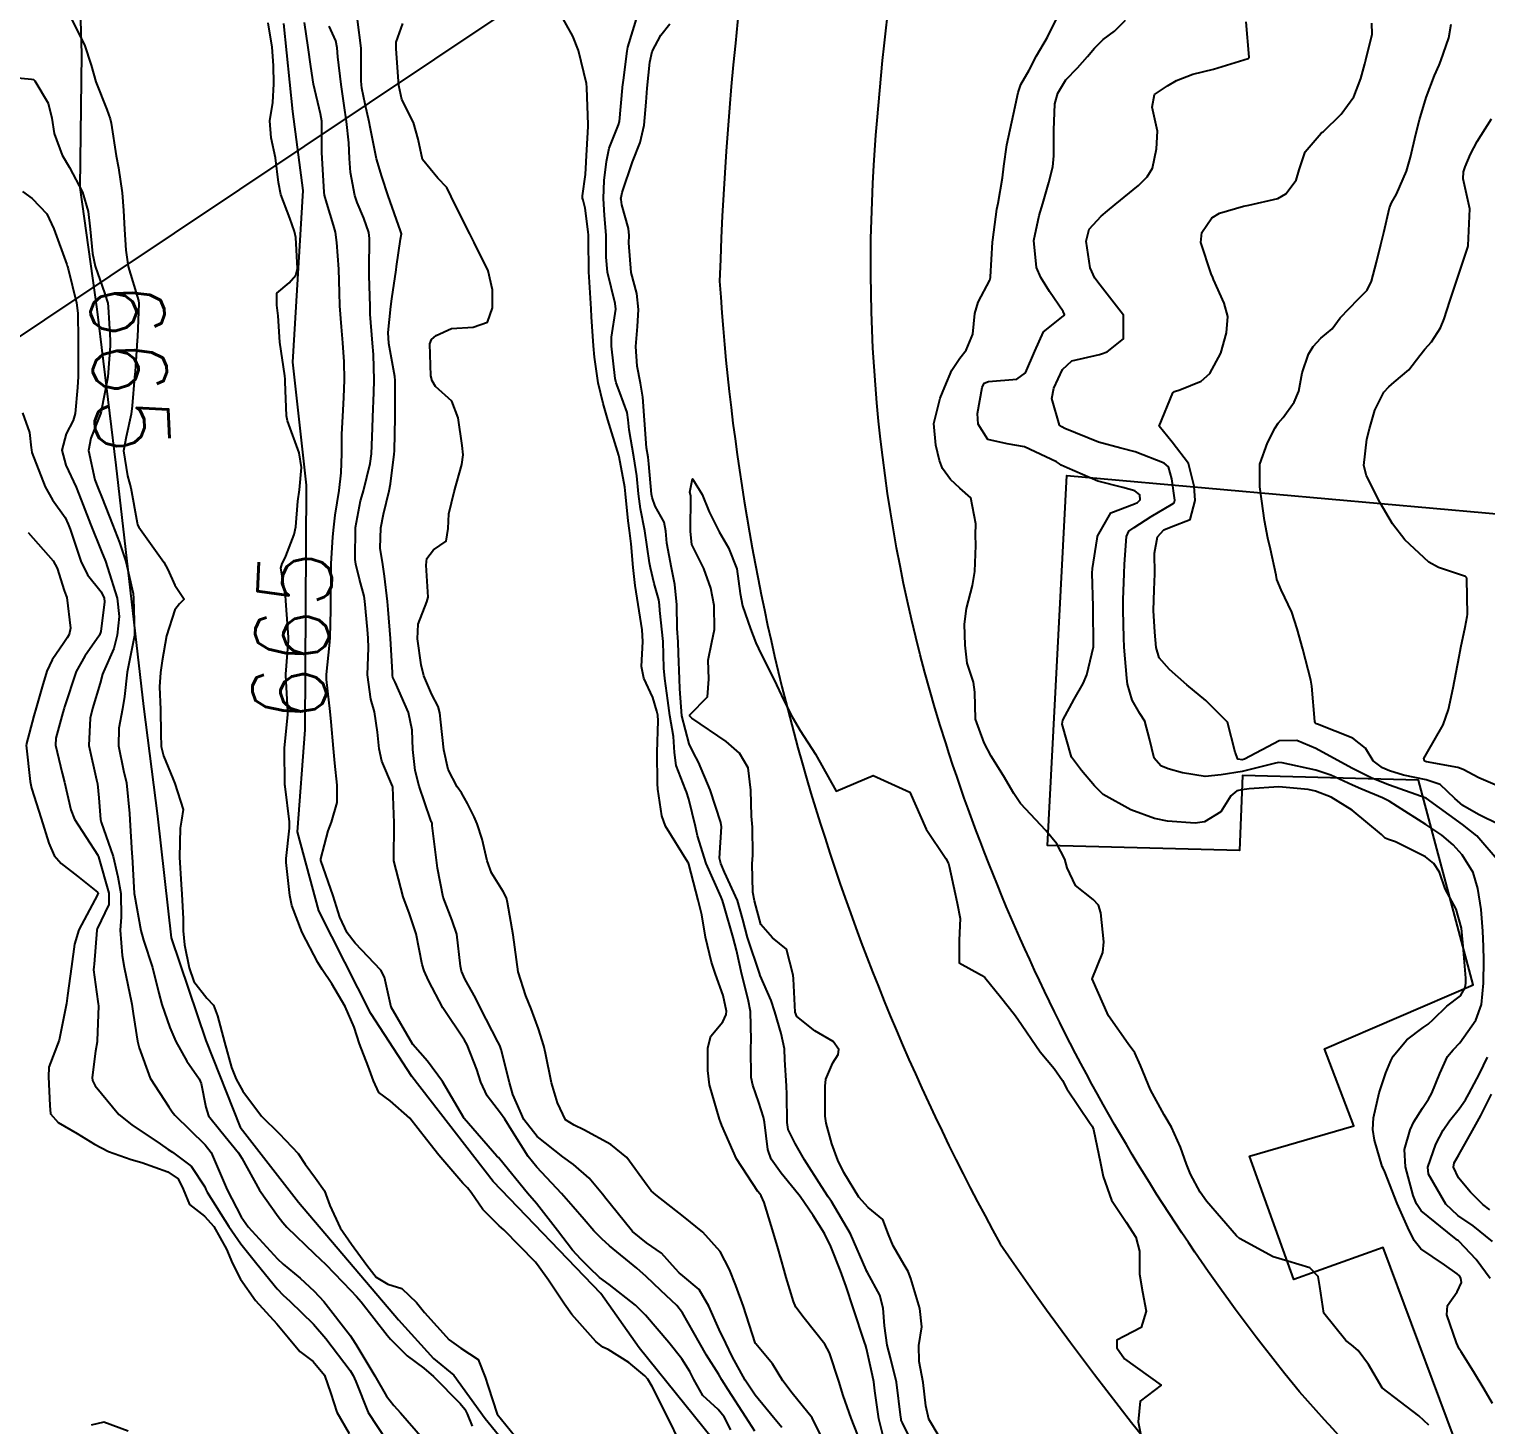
# Model space of a CAD drawing. Header units: metres. Extents: x 292545 to 299085, y 7450245 to 7463078.
# Drawn here: x 296208.8 to 296287.8, y 7456510.3 to 7456586 of the extents above; entities that cross this region are included whole.
import ezdxf
from ezdxf.enums import TextEntityAlignment as Align

# ---------------------------------------------------------------- set-up
doc = ezdxf.new("R2010")
doc.units = ezdxf.units.M
doc.linetypes.add('CONTINUO', pattern=[0])
for name, color, linetype in [('Cotas', 45, 'Continuous'), ('Curvas de Nivel 1m', 11, 'Continuous'), ('Curvas de Nivel 5m', 15, 'Continuous'), ('Edificações', 30, 'Continuous'), ('Hidrografia', 140, 'Continuous'), ('TEXTO', 45, 'Continuous'), ('Vias Primárias', 230, 'Continuous')]:
    doc.layers.add(name, color=color, linetype=linetype)
doc.styles.add('Style-STANDARD', font='STANDARD.shx')

msp = doc.modelspace()

# ---------------------------------------------------------------- linework, layer by layer
at = {"layer": 'Curvas de Nivel 1m', "flags": 128}
for points, elevation in [([(296249.587, 7456510.127), (296249.146, 7456510.675), (296248.151, 7456511.885), (296247.602, 7456512.696), (296246.903, 7456513.976), (296246.551, 7456514.706), (296246.194, 7456515.45), (296245.625, 7456516.719), (296245.104, 7456517.609), (296244.229, 7456518.356), (296244.018, 7456518.52), (296243.831, 7456518.736), (296243.07, 7456519.576), (296242.247, 7456520.149), (296241.497, 7456520.768), (296240.275, 7456522.267), (296240.045, 7456522.55), (296239.858, 7456522.786), (296239.143, 7456523.649), (296238.299, 7456524.388), (296237.71, 7456524.816), (296236.319, 7456525.911), (296235.597, 7456526.837), (296234.999, 7456528.191), (296234.821, 7456528.845), (296234.371, 7456530.624), (296234.32, 7456530.799), (296234.298, 7456530.851), (296234.19, 7456531.038), (296233.244, 7456532.867), (296232.968, 7456533.432), (296232.418, 7456534.426), (296232.214, 7456534.882), (296232.164, 7456535.145), (296231.961, 7456536.885), (296231.707, 7456537.635), (296231.225, 7456538.892), (296230.914, 7456540.471), (296230.855, 7456540.896), (296230.632, 7456542.788), (296230.615, 7456542.899), (296230.587, 7456542.962), (296230.525, 7456543.102), (296229.917, 7456544.906), (296229.703, 7456545.757), (296229.583, 7456546.91), (296229.537, 7456547.952), (296229.34, 7456548.913), (296228.609, 7456550.56), (296228.491, 7456550.801), (296228.466, 7456550.922), (296228.464, 7456551.074), (296228.364, 7456552.924), (296228.235, 7456554.503), (296228.199, 7456554.927), (296228.045, 7456556.298), (296227.94, 7456556.931), (296227.811, 7456557.814), (296227.836, 7456558.929), (296227.983, 7456559.665), (296228.287, 7456560.924), (296228.354, 7456561.307), (296228.562, 7456562.922), (296228.575, 7456563.102), (296228.616, 7456564.922), (296228.618, 7456565.088), (296228.621, 7456566.922), (296228.601, 7456567.127), (296228.275, 7456568.926), (296228.245, 7456569.52), (296228.388, 7456570.925), (296228.439, 7456571.342), (296228.667, 7456572.922), (296228.693, 7456573.105), (296228.898, 7456574.575), (296228.951, 7456574.871), (296228.944, 7456574.92), (296228.904, 7456575.036), (296228.242, 7456576.927), (296227.889, 7456577.975), (296227.602, 7456578.933), (296227.252, 7456580.654), (296227.201, 7456580.938), (296226.983, 7456581.904), (296226.811, 7456582.762), (296226.785, 7456582.943), (296226.771, 7456583.169), (296226.778, 7456584.944), (296226.581, 7456586.489)], 668), ([(296255.106, 7456509.588), (296254.846, 7456510.609), (296254.643, 7456512.126), (296254.58, 7456512.614), (296254.507, 7456512.956), (296254.181, 7456514.409), (296254.125, 7456514.621), (296254.096, 7456514.71), (296253.457, 7456516.628), (296253.074, 7456517.782), (296252.768, 7456518.635), (296252.246, 7456519.949), (296251.904, 7456520.643), (296251.29, 7456521.628), (296250.582, 7456522.657), (296250.287, 7456523.04), (296249.551, 7456523.927), (296249.022, 7456524.679), (296248.826, 7456525.2), (296248.644, 7456526.685), (296248.604, 7456526.955), (296248.344, 7456527.755), (296248.011, 7456528.693), (296247.936, 7456529.115), (296247.916, 7456530.695), (296247.931, 7456531.143), (296247.886, 7456532.695), (296247.768, 7456533.338), (296247.428, 7456534.7), (296247.126, 7456536.013), (296246.951, 7456536.705), (296246.468, 7456538.409), (296246.375, 7456538.711), (296246.292, 7456538.894), (296245.48, 7456540.72), (296245.014, 7456542.227), (296244.911, 7456542.726), (296244.538, 7456544.216), (296244.417, 7456544.607), (296244.367, 7456544.733), (296243.852, 7456546.037), (296243.774, 7456546.742), (296243.707, 7456547.612), (296243.519, 7456548.746), (296243.409, 7456549.555), (296243.236, 7456550.751), (296243.187, 7456551.32), (296243.146, 7456552.752), (296242.979, 7456554.434), (296242.954, 7456554.756), (296242.922, 7456555.012), (296242.674, 7456555.903), (296242.46, 7456556.762), (296242.42, 7456557.03), (296242.158, 7456558.766), (296241.923, 7456559.96), (296241.821, 7456560.764), (296241.722, 7456561.744), (296241.559, 7456562.768), (296241.307, 7456564.24), (296241.256, 7456564.773), (296241.197, 7456565.184), (296240.798, 7456566.258), (296240.607, 7456566.782), (296240.559, 7456567.028), (296240.349, 7456568.785), (296240.348, 7456569.267), (296240.582, 7456570.783), (296240.557, 7456571.082), (296240.143, 7456572.787), (296240.069, 7456573.604), (296240.064, 7456574.788), (296239.98, 7456575.856), (296239.914, 7456576.79), (296239.955, 7456577.768), (296240.078, 7456578.789), (296240.234, 7456579.507), (296240.74, 7456580.782), (296240.792, 7456580.964), (296240.952, 7456582.78), (296240.955, 7456582.819), (296240.999, 7456583.2), (296241.198, 7456584.777), (296241.241, 7456584.993), (296241.774, 7456586.769)], 671), ([(296284.699, 7456510.254), (296284.14, 7456510.765), (296282.163, 7456512.28), (296281.426, 7456513.541), (296280.865, 7456514.3), (296280.494, 7456514.614), (296280.188, 7456514.851), (296278.998, 7456516.322), (296278.777, 7456517.772), (296278.687, 7456518.325), (296278.238, 7456518.797), (296277.042, 7456519.149), (296276.243, 7456519.384), (296274.427, 7456520.378), (296274.255, 7456520.522), (296272.629, 7456522.397), (296272.288, 7456522.892), (296271.764, 7456523.875), (296271.538, 7456524.411), (296271.223, 7456525.328), (296270.727, 7456526.424), (296270.333, 7456527.088), (296269.588, 7456528.438), (296269.046, 7456529.763), (296268.749, 7456530.446), (296268.38, 7456530.945), (296267.315, 7456532.461), (296266.423, 7456534.47), (296267.001, 7456535.9), (296267.066, 7456536.464), (296266.89, 7456538.043), (296266.766, 7456538.467), (296266.476, 7456538.774), (296265.524, 7456539.525), (296265.065, 7456540.491), (296264.949, 7456540.945), (296264.506, 7456541.789), (296263.905, 7456542.506), (296262.535, 7456543.977), (296262.184, 7456544.524), (296261.613, 7456545.469), (296260.957, 7456546.536), (296260.574, 7456547.266), (296260.101, 7456548.547), (296260.062, 7456550.003), (296259.991, 7456550.549), (296259.652, 7456551.583), (296259.534, 7456552.556), (296259.508, 7456553.699), (296259.602, 7456554.556), (296259.928, 7456555.804), (296260.064, 7456556.549), (296260.111, 7456557.963), (296260.091, 7456558.549), (296260.122, 7456559.138), (296259.847, 7456560.553), (296259.254, 7456561.078), (296258.743, 7456561.55), (296258.316, 7456562.134), (296258.138, 7456562.569), (296257.94, 7456563.398), (296257.845, 7456564.574), (296258.174, 7456565.947), (296258.439, 7456566.565), (296258.812, 7456567.466), (296259.243, 7456568.132), (296259.588, 7456568.552), (296259.955, 7456569.43), (296260.063, 7456570.548), (296260.239, 7456571.166), (296260.871, 7456572.361), (296260.904, 7456572.508), (296260.907, 7456572.54), (296261.02, 7456574.411), (296261.03, 7456574.539), (296261.257, 7456576.198), (296261.322, 7456576.536), (296261.571, 7456577.899), (296261.641, 7456578.533), (296261.794, 7456579.698), (296261.978, 7456580.53), (296262.158, 7456581.351), (296262.404, 7456582.526), (296262.56, 7456582.961), (296263.005, 7456583.75), (296263.413, 7456584.514), (296263.996, 7456585.538), (296264.476, 7456586.499)], 673), ([(296288.151, 7456511.433), (296287.694, 7456512.217), (296287.115, 7456513.168), (296286.438, 7456514.236), (296286.345, 7456514.398), (296286.188, 7456514.726), (296285.663, 7456516.245), (296285.706, 7456516.75), (296286.222, 7456517.491), (296286.464, 7456518.002), (296286.426, 7456518.237), (296286.35, 7456518.354), (296286.235, 7456518.463), (296285.543, 7456518.944), (296284.248, 7456519.811), (296283.901, 7456520.264), (296283.557, 7456520.973), (296282.971, 7456522.273), (296282.3, 7456523.996), (296282.212, 7456524.191), (296282.166, 7456524.282), (296281.741, 7456525.712), (296281.651, 7456526.29), (296281.695, 7456526.927), (296282.001, 7456528.285), (296282.364, 7456529.362), (296282.625, 7456530.023), (296282.753, 7456530.276), (296283.489, 7456531.162), (296284.389, 7456531.819), (296284.649, 7456531.999), (296284.934, 7456532.255), (296285.671, 7456532.98), (296286.412, 7456533.544), (296286.663, 7456533.993), (296286.698, 7456534.236), (296286.694, 7456534.504), (296286.546, 7456536.238), (296286.458, 7456537.219), (296286.169, 7456538.235), (296285.585, 7456539.345), (296285.264, 7456540.248), (296284.965, 7456540.721), (296284.501, 7456541.078), (296282.888, 7456541.897), (296282.51, 7456542.013), (296282.32, 7456542.092), (296282.121, 7456542.286), (296280.533, 7456543.62), (296279.399, 7456544.321), (296278.546, 7456544.646), (296278.147, 7456544.734), (296276.548, 7456544.883), (296274.95, 7456544.777), (296274.546, 7456544.716), (296274.275, 7456544.653), (296273.944, 7456544.386), (296273.402, 7456543.519), (296272.521, 7456542.971), (296272.019, 7456542.906), (296270.522, 7456543.011), (296269.801, 7456543.154), (296268.531, 7456543.624), (296267.026, 7456544.465), (296266.547, 7456544.927), (296265.842, 7456545.767), (296265.3, 7456546.489), (296264.801, 7456548.277), (296264.839, 7456548.488), (296265.449, 7456549.637), (296265.942, 7456550.477), (296266.141, 7456550.952), (296266.491, 7456552.471), (296266.501, 7456552.605), (296266.483, 7456554.472), (296266.48, 7456554.657), (296266.431, 7456556.473), (296266.445, 7456556.712), (296266.701, 7456558.327), (296266.719, 7456558.453), (296266.718, 7456558.47), (296267.441, 7456559.744), (296268.73, 7456560.227), (296268.889, 7456560.289), (296269.036, 7456560.445), (296269.011, 7456560.721), (296268.738, 7456560.934), (296268.085, 7456561.111), (296266.743, 7456561.446), (296265.064, 7456562.173), (296264.751, 7456562.327), (296264.65, 7456562.389), (296264.493, 7456562.494), (296262.765, 7456563.31), (296261.81, 7456563.486), (296260.77, 7456563.707), (296260.244, 7456564.545), (296260.208, 7456565.127), (296260.468, 7456566.543), (296260.576, 7456566.771), (296260.806, 7456566.862), (296262.342, 7456566.991), (296262.811, 7456567.335), (296263.308, 7456568.513), (296263.784, 7456569.561), (296264.852, 7456570.412), (296264.904, 7456570.438), (296264.928, 7456570.489), (296264.855, 7456570.654), (296264.107, 7456571.743), (296263.647, 7456572.508), (296263.415, 7456573.049), (296263.267, 7456574.514), (296263.557, 7456575.867), (296263.754, 7456576.508), (296264.085, 7456577.653), (296264.301, 7456578.5), (296264.353, 7456579.097), (296264.342, 7456580.499), (296264.404, 7456581.915), (296264.556, 7456582.497), (296265, 7456583.224), (296265.625, 7456583.866), (296266.174, 7456584.478), (296266.553, 7456584.941), (296267.027, 7456585.409), (296267.639, 7456585.856), (296268.23, 7456586.452)], 674), ([(296246.825, 7456510.004), (296246.47, 7456510.707), (296246.139, 7456511.1), (296245.3, 7456511.869), (296244.811, 7456512.73), (296244.602, 7456513.168), (296244.174, 7456513.851), (296243.468, 7456514.747), (296242.205, 7456516.218), (296241.658, 7456516.766), (296240.224, 7456517.878), (296239.708, 7456518.268), (296239.164, 7456518.796), (296238.694, 7456519.26), (296238.242, 7456519.755), (296237.431, 7456520.818), (296236.275, 7456522.27), (296235.796, 7456522.835), (296234.301, 7456524.679), (296234.218, 7456524.767), (296234.139, 7456524.852), (296232.596, 7456526.609), (296232.355, 7456526.88), (296232.333, 7456526.916), (296231.177, 7456528.892), (296230.364, 7456529.999), (296229.57, 7456530.908), (296228.403, 7456532.92), (296228.043, 7456534.549), (296227.838, 7456534.929), (296226.445, 7456536.398), (296226.013, 7456536.954), (296225.62, 7456537.799), (296225.254, 7456538.962), (296224.588, 7456540.873), (296224.577, 7456540.969), (296224.987, 7456542.494), (296225.169, 7456542.964), (296225.47, 7456544.024), (296225.469, 7456544.961), (296225.35, 7456546.167), (296225.275, 7456546.963), (296225.149, 7456548.4), (296225.09, 7456548.965), (296224.885, 7456550.692), (296224.886, 7456550.967), (296225.056, 7456552.547), (296225.098, 7456552.965), (296225.13, 7456554.493), (296225.135, 7456554.965), (296225.144, 7456556.5), (296225.152, 7456556.965), (296225.229, 7456558.44), (296225.28, 7456558.961), (296225.364, 7456559.605), (296225.577, 7456560.957), (296225.695, 7456561.908), (296225.716, 7456562.956), (296225.719, 7456564.005), (296225.768, 7456564.955), (296225.84, 7456566.001), (296225.869, 7456566.954), (296225.844, 7456567.928), (296225.781, 7456568.956), (296225.702, 7456569.818), (296225.617, 7456570.959), (296225.594, 7456571.693), (296225.567, 7456572.96), (296225.459, 7456574.397), (296225.376, 7456574.963), (296225.279, 7456575.337), (296224.918, 7456576.526), (296224.789, 7456576.971), (296224.765, 7456577.131), (296224.647, 7456578.973), (296224.635, 7456579.286), (296224.635, 7456580.973), (296224.574, 7456581.377), (296224.188, 7456582.978), (296224.038, 7456583.95), (296223.902, 7456584.981), (296223.694, 7456586.326)], 666), ([(296248.125, 7456509.934), (296247.64, 7456510.695), (296246.689, 7456512.171), (296246.346, 7456512.708), (296246.166, 7456512.998), (296245.514, 7456514.057), (296245.132, 7456514.726), (296244.207, 7456516.34), (296243.893, 7456516.743), (296243.036, 7456517.563), (296242.229, 7456518.324), (296241.73, 7456518.765), (296240.245, 7456519.987), (296239.82, 7456520.358), (296239.401, 7456520.793), (296238.866, 7456521.405), (296238.272, 7456522.095), (296237.638, 7456522.816), (296236.297, 7456524.247), (296235.823, 7456524.835), (296234.938, 7456526.23), (296234.557, 7456526.848), (296234.336, 7456527.175), (296233.611, 7456528.126), (296233.258, 7456528.866), (296233.039, 7456529.549), (296232.52, 7456530.878), (296232.377, 7456531.135), (296231.203, 7456532.892), (296230.418, 7456534.372), (296230.187, 7456534.902), (296230.082, 7456535.249), (296229.748, 7456536.907), (296229.389, 7456537.986), (296229.047, 7456538.914), (296228.549, 7456540.863), (296228.541, 7456540.92), (296228.565, 7456542.877), (296228.563, 7456542.92), (296228.532, 7456543.856), (296228.495, 7456544.873), (296228.479, 7456544.921), (296227.901, 7456546.274), (296227.748, 7456546.932), (296227.664, 7456547.846), (296227.493, 7456548.936), (296227.298, 7456549.638), (296227.124, 7456550.942), (296227.161, 7456552.416), (296227.152, 7456552.942), (296227.116, 7456553.412), (296226.974, 7456554.945), (296226.929, 7456555.21), (296226.675, 7456556.131), (296226.475, 7456556.952), (296226.442, 7456557.197), (296226.462, 7456558.944), (296226.727, 7456560.384), (296226.865, 7456560.805), (296226.903, 7456560.938), (296227.264, 7456562.418), (296227.331, 7456562.934), (296227.38, 7456564.327), (296227.402, 7456564.934), (296227.459, 7456566.271), (296227.475, 7456566.933), (296227.438, 7456568.32), (296227.384, 7456568.934), (296227.268, 7456570.516), (296227.259, 7456570.936), (296227.202, 7456572.604), (296227.2, 7456572.937), (296227.219, 7456574.616), (296227.182, 7456574.937), (296226.911, 7456575.711), (296226.547, 7456576.574), (296226.431, 7456576.947), (296226.186, 7456578.202), (296226.131, 7456578.952), (296226.103, 7456579.805), (296225.976, 7456580.955), (296225.847, 7456581.823), (296225.679, 7456582.96), (296225.511, 7456584.467), (296225.478, 7456584.963), (296225.4, 7456585.338), (296225.035, 7456586.131)], 667), ([(296252.115, 7456508.849), (296251.229, 7456510.649), (296250.153, 7456511.984), (296249.64, 7456512.668), (296249.08, 7456513.585), (296248.183, 7456514.661), (296248.166, 7456514.69), (296248.152, 7456514.722), (296247.507, 7456516.697), (296247.091, 7456517.834), (296246.759, 7456518.705), (296246.243, 7456519.683), (296245.298, 7456520.72), (296244.265, 7456521.567), (296242.757, 7456522.753), (296242.503, 7456522.974), (296242.288, 7456523.262), (296241.182, 7456524.771), (296240.313, 7456525.475), (296238.858, 7456526.268), (296238.329, 7456526.527), (296237.865, 7456526.815), (296237.418, 7456527.744), (296237.101, 7456528.823), (296236.763, 7456530.432), (296236.684, 7456530.827), (296236.387, 7456531.753), (296235.99, 7456532.834), (296235.699, 7456533.548), (296235.283, 7456534.841), (296235.1, 7456536.18), (296235.016, 7456536.844), (296234.715, 7456538.602), (296234.654, 7456538.848), (296234.476, 7456539.202), (296233.847, 7456540.22), (296233.609, 7456540.863), (296233.343, 7456542.035), (296233.071, 7456542.872), (296232.904, 7456543.251), (296232.534, 7456543.968), (296232.208, 7456544.543), (296231.983, 7456544.878), (296231.489, 7456545.823), (296231.256, 7456546.89), (296231.1, 7456548.377), (296231.042, 7456548.893), (296230.943, 7456549.241), (296230.603, 7456549.893), (296230.168, 7456550.904), (296230.034, 7456551.493), (296229.835, 7456552.908), (296229.864, 7456553.695), (296230.337, 7456554.903), (296230.399, 7456555.169), (296230.299, 7456556.904), (296230.336, 7456557.255), (296230.695, 7456557.735), (296231.387, 7456558.205), (296231.49, 7456558.888), (296231.524, 7456559.691), (296231.811, 7456560.884), (296232.232, 7456562.362), (296232.306, 7456562.877), (296232.258, 7456563.38), (296232.032, 7456564.881), (296231.695, 7456565.79), (296230.8, 7456566.59), (296230.621, 7456566.902), (296230.549, 7456567.16), (296230.491, 7456568.903), (296230.596, 7456569.141), (296230.837, 7456569.358), (296231.679, 7456569.726), (296232.842, 7456569.814), (296233.621, 7456570.086), (296233.905, 7456570.859), (296233.899, 7456571.824), (296233.653, 7456572.862), (296232.896, 7456574.393), (296232.66, 7456574.874), (296232.07, 7456576.038), (296231.646, 7456576.889), (296231.423, 7456577.388), (296230.933, 7456577.891), (296230.093, 7456578.908), (296229.871, 7456579.999), (296229.619, 7456580.914), (296228.985, 7456582.16), (296228.815, 7456582.922), (296228.796, 7456583.122), (296228.663, 7456584.924), (296228.678, 7456585.272), (296229.037, 7456586.281)], 669), ([(296257.025, 7456508.581), (296256.131, 7456510.389), (296256.074, 7456510.533), (296256.06, 7456510.591), (296256.048, 7456510.678), (296255.808, 7456512.595), (296255.488, 7456513.912), (296255.313, 7456514.603), (296255.154, 7456515.65), (296255.093, 7456516.607), (296254.915, 7456517.305), (296254.232, 7456518.537), (296254.191, 7456518.62), (296254.167, 7456518.687), (296253.309, 7456520.629), (296252.279, 7456522.386), (296252.107, 7456522.642), (296251.738, 7456523.196), (296250.825, 7456524.655), (296250.312, 7456525.528), (296249.939, 7456526.286), (296249.88, 7456526.667), (296249.87, 7456528.189), (296249.843, 7456528.668), (296249.759, 7456530.062), (296249.732, 7456530.67), (296249.554, 7456531.504), (296249.209, 7456532.678), (296249.019, 7456533.29), (296248.422, 7456534.641), (296248.405, 7456534.69), (296248.395, 7456534.718), (296247.731, 7456536.697), (296247.476, 7456537.682), (296247.182, 7456538.703), (296246.488, 7456540.251), (296246.274, 7456540.712), (296246.207, 7456541.003), (296246.316, 7456542.712), (296246.288, 7456542.95), (296245.702, 7456544.718), (296245.073, 7456546.209), (296244.796, 7456546.728), (296244.57, 7456547.205), (296244.165, 7456548.736), (296244.062, 7456550.192), (296244.042, 7456550.739), (296243.988, 7456552.101), (296243.968, 7456552.74), (296243.923, 7456553.462), (296243.889, 7456554.742), (296243.786, 7456555.855), (296243.61, 7456556.746), (296243.356, 7456558.097), (296243.298, 7456558.751), (296243.202, 7456559.237), (296242.726, 7456560.092), (296242.549, 7456560.57), (296242.521, 7456560.753), (296242.385, 7456562.391), (296242.335, 7456562.756), (296242.255, 7456563.263), (296242.136, 7456564.76), (296242.053, 7456566.018), (296241.926, 7456566.763), (296241.743, 7456567.696), (296241.675, 7456568.767), (296241.757, 7456569.849), (296241.822, 7456570.765), (296241.723, 7456571.628), (296241.415, 7456572.772), (296241.291, 7456574.38), (296241.313, 7456574.774), (296241.282, 7456575.15), (296240.92, 7456576.444), (296240.87, 7456576.728), (296240.866, 7456576.781), (296240.869, 7456576.835), (296240.926, 7456577.108), (296241.498, 7456578.772), (296241.908, 7456579.816), (296242.128, 7456580.763), (296242.234, 7456582.01), (296242.292, 7456582.761), (296242.435, 7456584.187), (296242.562, 7456584.757), (296243.026, 7456585.652), (296243.515, 7456586.266)], 672), ([(296288.499, 7456540.807), (296287.287, 7456542.222), (296286.522, 7456542.835), (296284.543, 7456544.26), (296282.55, 7456544.969), (296281.606, 7456545.347), (296280.558, 7456545.862), (296279.724, 7456546.318), (296278.569, 7456546.95), (296277.531, 7456547.383), (296276.573, 7456547.366), (296274.696, 7456546.378), (296274.563, 7456546.347), (296274.338, 7456546.382), (296274.193, 7456546.757), (296273.775, 7456548.388), (296272.6, 7456549.553), (296271.571, 7456550.41), (296270.621, 7456551.234), (296270.064, 7456551.865), (296269.892, 7456552.431), (296269.818, 7456553.26), (296269.753, 7456554.434), (296269.793, 7456555.552), (296269.822, 7456556.433), (296269.802, 7456557.542), (296269.976, 7456558.431), (296270.315, 7456558.82), (296270.711, 7456558.98), (296271.743, 7456559.384), (296272.023, 7456560.407), (296271.966, 7456561.182), (296271.657, 7456562.411), (296270.77, 7456563.564), (296270.067, 7456564.431), (296270.801, 7456566.249), (296270.897, 7456566.324), (296271.176, 7456566.416), (296272.336, 7456566.876), (296272.812, 7456567.292), (296273.402, 7456568.391), (296273.723, 7456569.503), (296273.781, 7456570.386), (296273.579, 7456571.108), (296273.007, 7456572.398), (296272.968, 7456572.493), (296272.876, 7456572.704), (296272.324, 7456574.406), (296272.373, 7456574.933), (296272.913, 7456575.728), (296273.326, 7456575.984), (296274.642, 7456576.374), (296274.923, 7456576.428), (296276.493, 7456576.789), (296276.93, 7456577.045), (296277.495, 7456577.787), (296277.649, 7456578.343), (296277.978, 7456579.32), (296278.844, 7456580.331), (296278.915, 7456580.379), (296278.964, 7456580.409), (296279.941, 7456581.353), (296280.617, 7456582.306), (296281.003, 7456583.296), (296281.212, 7456584.097), (296281.265, 7456584.297), (296281.625, 7456585.703), (296281.594, 7456586.294)], 676), ([(296288.522, 7456542.813), (296287.382, 7456543.37), (296286.537, 7456543.858), (296286.097, 7456544.237), (296285.297, 7456544.996), (296284.553, 7456545.265), (296283.313, 7456545.515), (296282.558, 7456545.744), (296282.177, 7456545.904), (296281.675, 7456546.293), (296281.251, 7456546.981), (296280.575, 7456547.509), (296278.643, 7456548.269), (296278.583, 7456548.3), (296278.536, 7456548.33), (296278.504, 7456548.411), (296278.34, 7456550.333), (296278.288, 7456550.661), (296277.858, 7456552.338), (296277.542, 7456553.448), (296277.253, 7456554.344), (296276.675, 7456555.567), (296276.448, 7456556.121), (296276.401, 7456556.354), (296276.11, 7456557.771), (296275.954, 7456558.361), (296275.767, 7456559.314), (296275.639, 7456560.366), (296275.526, 7456561.153), (296275.526, 7456562.368), (296275.944, 7456563.542), (296276.363, 7456564.354), (296276.526, 7456564.603), (296276.781, 7456564.912), (296277.393, 7456565.745), (296277.646, 7456566.342), (296277.826, 7456567.327), (296278.158, 7456568.337), (296278.411, 7456568.753), (296278.836, 7456569.202), (296279.452, 7456569.712), (296279.875, 7456570.315), (296280.863, 7456571.321), (296281.349, 7456571.815), (296281.581, 7456572.293), (296281.85, 7456573.323), (296282.095, 7456574.288), (296282.252, 7456574.937), (296282.562, 7456576.284), (296282.663, 7456576.545), (296282.93, 7456577.024), (296283.476, 7456578.272), (296283.705, 7456579.023), (296283.992, 7456580.265), (296284.181, 7456581.055), (296284.545, 7456582.257), (296285.005, 7456583.459), (296285.249, 7456584.009), (296285.349, 7456584.247), (296285.777, 7456585.497), (296285.904, 7456586.241)], 677), ([(296206.997, 7456583.439), (296208.894, 7456583.262), (296208.994, 7456583.233), (296209.076, 7456583.159), (296209.783, 7456581.95), (296209.988, 7456581.145), (296210.125, 7456580.303), (296210.547, 7456579.136), (296210.943, 7456578.464), (296211.661, 7456577.123), (296211.958, 7456576.074), (296212.072, 7456575.118), (296212.195, 7456573.805), (296212.349, 7456573.115), (296212.858, 7456571.623), (296213.023, 7456571.108), (296213.054, 7456570.904), (296213.15, 7456569.107), (296213.147, 7456568.788), (296213.02, 7456567.108), (296212.997, 7456566.912), (296212.791, 7456565.902), (296212.663, 7456565.233), (296212.629, 7456565.112), (296212.103, 7456563.783), (296211.977, 7456563.118), (296212.326, 7456561.527), (296212.485, 7456561.112), (296212.727, 7456560.524), (296213.288, 7456559.104), (296213.667, 7456558.132), (296213.998, 7456557.097), (296214.397, 7456555.362), (296214.429, 7456555.092), (296214.477, 7456553.26), (296214.468, 7456553.092), (296214.17, 7456551.544), (296214.085, 7456551.095), (296213.928, 7456549.768), (296213.823, 7456549.098), (296213.625, 7456548.052), (296213.608, 7456547.1), (296213.887, 7456545.763), (296214.033, 7456545.095), (296214.196, 7456543.423), (296214.215, 7456543.093), (296214.334, 7456541.253), (296214.345, 7456541.091), (296214.463, 7456539.1), (296214.472, 7456539), (296214.815, 7456537.086), (296214.961, 7456536.569), (296215.452, 7456535.08), (296215.804, 7456533.681), (296215.956, 7456533.074), (296216.384, 7456531.818), (296216.715, 7456531.065), (296217.314, 7456530.007), (296217.983, 7456529.046), (296218.097, 7456528.79), (296218.338, 7456527.499), (296218.497, 7456527.038), (296219.154, 7456526.198), (296220.119, 7456525.022), (296220.3, 7456524.744), (296221.25, 7456523.01), (296222.269, 7456521.568), (296222.519, 7456521.25), (296222.747, 7456520.993), (296224.242, 7456519.547), (296224.847, 7456518.964), (296226.219, 7456517.566), (296226.512, 7456517.242), (296226.765, 7456516.944), (296228.186, 7456515.143), (296228.354, 7456514.927), (296229.271, 7456514.01), (296230.167, 7456513.34), (296230.694, 7456512.895), (296232.148, 7456511.433), (296232.398, 7456511.129), (296232.528, 7456510.874), (296232.802, 7456510.201)], 666), ([(296288.55, 7456544.875), (296287.404, 7456545.372), (296286.559, 7456545.819), (296286.259, 7456545.933), (296284.563, 7456546.235), (296284.462, 7456546.261), (296284.412, 7456546.414), (296284.567, 7456546.67), (296285.463, 7456548.247), (296285.759, 7456549.079), (296286.005, 7456550.239), (296286.335, 7456551.939), (296286.391, 7456552.234), (296286.432, 7456552.437), (296286.653, 7456553.54), (296286.773, 7456554.117), (296286.78, 7456554.229), (296286.755, 7456556.156), (296286.738, 7456556.229), (296286.683, 7456556.28), (296285.217, 7456556.781), (296284.691, 7456557.066), (296283.384, 7456558.273), (296282.716, 7456559.143), (296282.044, 7456560.287), (296281.307, 7456561.735), (296281.16, 7456562.296), (296281.329, 7456563.733), (296281.48, 7456564.293), (296281.765, 7456565.313), (296282.256, 7456566.285), (296282.524, 7456566.564), (296282.808, 7456566.816), (296283.598, 7456567.489), (296284.211, 7456568.266), (296284.479, 7456568.613), (296284.834, 7456569.007), (296285.328, 7456569.77), (296285.52, 7456570.25), (296285.83, 7456571.213), (296286.165, 7456572.241), (296286.81, 7456574.149), (296286.831, 7456574.231), (296286.923, 7456576.23), (296286.555, 7456577.851), (296286.579, 7456578.234), (296286.668, 7456578.511), (296286.952, 7456579.183), (296287.312, 7456579.873), (296287.535, 7456580.224), (296288.093, 7456581.102)], 678), ([(296208.401, 7456577.165), (296208.919, 7456576.776), (296209.717, 7456575.954), (296210.105, 7456575.142), (296210.803, 7456573.202), (296210.825, 7456573.131), (296210.835, 7456573.093), (296210.871, 7456572.964), (296211.334, 7456571.125), (296211.405, 7456570.567), (296211.414, 7456569.124), (296211.413, 7456568.535), (296211.413, 7456567.124), (296211.383, 7456566.538), (296211.26, 7456565.125), (296211.153, 7456564.752), (296210.772, 7456564.02), (296210.529, 7456563.134), (296210.751, 7456562.319), (296211.316, 7456561.124), (296211.698, 7456560.145), (296212.085, 7456559.116), (296212.691, 7456557.639), (296212.894, 7456557.108), (296213.01, 7456556.777), (296213.542, 7456555.101), (296213.644, 7456554.109), (296213.54, 7456553.101), (296213.355, 7456552.38), (296212.786, 7456551.108), (296212.737, 7456550.984), (296212.607, 7456550.501), (296212.196, 7456549.116), (296212.068, 7456548.598), (296212.005, 7456547.119), (296212.409, 7456545.248), (296212.454, 7456545.111), (296212.466, 7456545.035), (296212.535, 7456544.285), (296212.633, 7456543.109), (296212.675, 7456542.954), (296213.324, 7456541.102), (296213.58, 7456540.001), (296213.731, 7456539.097), (296213.754, 7456537.803), (296213.695, 7456537.098), (296213.802, 7456535.726), (296213.908, 7456535.095), (296214.312, 7456533.182), (296214.327, 7456533.091), (296214.395, 7456532.59), (296214.645, 7456531.087), (296214.728, 7456530.728), (296215.327, 7456529.08), (296216.338, 7456527.53), (296216.517, 7456527.249), (296216.659, 7456527.065), (296218.309, 7456525.46), (296218.638, 7456525.037), (296218.914, 7456524.417), (296219.496, 7456523.028), (296220.268, 7456521.548), (296220.645, 7456521.016), (296222.237, 7456519.278), (296222.537, 7456518.995), (296223.465, 7456518.221), (296224.219, 7456517.53), (296224.741, 7456516.965), (296226.185, 7456515.104), (296226.288, 7456514.949), (296226.486, 7456514.641), (296227.516, 7456512.936), (296228.152, 7456511.836), (296228.54, 7456511.317), (296228.908, 7456510.919), (296230.122, 7456509.533)], 667), ([(296208.394, 7456565.164), (296208.772, 7456564.097), (296208.874, 7456563.268), (296208.886, 7456563.158), (296208.914, 7456563.005), (296209.634, 7456561.146), (296210.035, 7456560.449), (296210.716, 7456559.484), (296210.884, 7456559.128), (296210.992, 7456558.844), (296211.569, 7456557.121), (296211.929, 7456556.375), (296212.666, 7456555.458), (296212.834, 7456555.108), (296212.854, 7456554.916), (296212.645, 7456553.3), (296212.576, 7456553.111), (296211.781, 7456551.968), (296211.318, 7456551.129), (296210.677, 7456549.222), (296210.657, 7456549.139), (296210.591, 7456548.914), (296210.205, 7456547.516), (296210.187, 7456547.144), (296210.55, 7456545.619), (296210.684, 7456545.138), (296211.016, 7456543.621), (296211.212, 7456543.13), (296212.494, 7456541.162), (296212.517, 7456541.11), (296212.53, 7456541.072), (296213.086, 7456539.104), (296213.083, 7456538.487), (296212.454, 7456537.18), (296212.427, 7456537.11), (296212.285, 7456535.252), (296212.265, 7456535.112), (296212.26, 7456534.951), (296212.409, 7456533.761), (296212.508, 7456533.109), (296212.518, 7456532.992), (296212.447, 7456531.109), (296212.442, 7456531.04), (296212.367, 7456530.544), (296212.172, 7456529.113), (296212.191, 7456528.952), (296212.348, 7456528.659), (296213.619, 7456527.097), (296214.325, 7456526.543), (296215.872, 7456525.511), (296216.305, 7456525.208), (296216.541, 7456525.066), (296217.552, 7456524.308), (296218.284, 7456523.174), (296218.342, 7456523.039), (296218.424, 7456522.896), (296219.6, 7456521.027), (296220.249, 7456520.093), (296221.104, 7456519.011), (296222.219, 7456517.645), (296222.534, 7456517.313), (296222.895, 7456516.99), (296224.194, 7456515.732), (296224.86, 7456514.963), (296226.166, 7456513.229), (296226.342, 7456512.948), (296226.475, 7456512.631), (296227.158, 7456510.94), (296228.121, 7456509.467)], 668), ([(296258.124, 7456509.64), (296257.571, 7456510.576), (296257.41, 7456511.312), (296257.267, 7456512.579), (296257.044, 7456513.711), (296257.031, 7456514.582), (296257.188, 7456515.59), (296257.087, 7456516.581), (296256.596, 7456518.22), (296256.445, 7456518.588), (296256.237, 7456518.955), (296255.627, 7456519.98), (296255.386, 7456520.603), (296255.066, 7456521.409), (296254.274, 7456522.054), (296253.768, 7456522.625), (296252.964, 7456523.965), (296252.635, 7456524.637), (296252.312, 7456525.513), (296251.989, 7456526.643), (296251.95, 7456527.022), (296251.937, 7456528.644), (296251.983, 7456529.018), (296252.366, 7456529.909), (296252.644, 7456530.363), (296252.693, 7456530.637), (296252.379, 7456531.057), (296251.387, 7456531.651), (296250.399, 7456532.414), (296250.308, 7456532.661), (296250.222, 7456534.464), (296250.215, 7456534.663), (296249.84, 7456536.072), (296249.081, 7456536.68), (296248.454, 7456537.414), (296248.106, 7456538.694), (296248.016, 7456539.156), (296247.982, 7456540.695), (296248.02, 7456541.175), (296247.999, 7456542.695), (296247.947, 7456543.278), (296247.911, 7456544.696), (296247.765, 7456545.902), (296247.288, 7456546.699), (296246.572, 7456547.337), (296244.716, 7456548.604), (296244.593, 7456548.717), (296244.593, 7456548.773), (296245.559, 7456549.765), (296245.63, 7456550.72), (296245.602, 7456551.742), (296245.797, 7456552.718), (296245.946, 7456553.414), (296245.925, 7456554.717), (296245.736, 7456555.656), (296245.352, 7456556.723), (296244.702, 7456558.014), (296244.642, 7456558.731), (296244.65, 7456560.649), (296244.641, 7456560.731), (296244.603, 7456560.863), (296244.742, 7456561.59), (296245.277, 7456560.725), (296245.657, 7456559.788), (296246.193, 7456558.715), (296246.7, 7456557.842), (296247.151, 7456556.703), (296247.338, 7456555.368), (296247.453, 7456554.698), (296247.895, 7456553.441), (296248.188, 7456552.687), (296248.326, 7456552.38), (296248.624, 7456551.776), (296249.171, 7456550.674), (296249.708, 7456549.563), (296250.157, 7456548.664), (296250.582, 7456547.928), (296251.423, 7456546.651), (296252.543, 7456544.64), (296254.552, 7456545.487), (296256.543, 7456544.59), (296257.421, 7456542.581), (296258.497, 7456540.988), (296258.638, 7456540.712), (296258.677, 7456540.567), (296258.988, 7456539.073), (296259.111, 7456538.56), (296259.274, 7456537.744), (296259.213, 7456536.558), (296259.208, 7456535.336), (296260.424, 7456534.662), (296260.596, 7456534.538), (296261.461, 7456533.481), (296262.22, 7456532.522), (296262.399, 7456532.272), (296263.606, 7456530.508), (296264.364, 7456529.609), (296264.818, 7456528.953), (296265.053, 7456528.489), (296266.325, 7456526.614), (296266.428, 7456526.469), (296266.496, 7456526.294), (296266.875, 7456524.464), (296267.022, 7456523.736), (296267.476, 7456522.458), (296268.265, 7456521.267), (296268.796, 7456520.445), (296268.986, 7456519.702), (296268.996, 7456518.442), (296269.163, 7456517.496), (296269.357, 7456516.438), (296269.083, 7456515.552), (296268.189, 7456515.077), (296267.768, 7456514.873), (296267.765, 7456514.454), (296268.177, 7456513.852), (296270.163, 7456512.43), (296269.025, 7456511.566), (296268.914, 7456510.442), (296269.129, 7456509.434)], 673), ([(296208.706, 7456558.67), (296210.059, 7456557.139), (296210.282, 7456556.739), (296210.667, 7456555.521), (296210.77, 7456555.244), (296210.812, 7456555.138), (296210.995, 7456553.483), (296210.926, 7456553.136), (296210.823, 7456552.954), (296210.636, 7456552.684), (296210.012, 7456551.756), (296209.726, 7456551.149), (296209.458, 7456550.298), (296209.133, 7456549.155), (296209.011, 7456548.733), (296208.593, 7456547.16)], 669), ([(296208.595, 7456547.138), (296208.813, 7456545.157), (296208.89, 7456544.806), (296209.408, 7456543.151), (296209.829, 7456541.821), (296210.117, 7456541.144), (296210.489, 7456540.722), (296211.379, 7456540.024), (296212.474, 7456539.171), (296212.501, 7456539.11), (296212.501, 7456539.081), (296212.472, 7456539.024), (296211.448, 7456537.125), (296211.225, 7456536.344), (296211.066, 7456535.13), (296210.837, 7456533.564), (296210.778, 7456533.134), (296210.383, 7456531.14), (296209.836, 7456529.67), (296209.81, 7456529.145), (296209.884, 7456527.598), (296209.921, 7456527.144), (296210.326, 7456526.676), (296211.366, 7456526.076), (296212.309, 7456525.502), (296213.061, 7456525.102), (296214.299, 7456524.667), (296214.878, 7456524.503), (296216.292, 7456523.999), (296216.848, 7456523.621), (296217.124, 7456523.057), (296217.451, 7456522.229), (296218.268, 7456521.589), (296218.784, 7456521.035), (296219.462, 7456519.81), (296219.8, 7456519.024), (296220.225, 7456518.178), (296221.041, 7456517.012), (296222.194, 7456515.748), (296222.833, 7456514.99), (296223.439, 7456514.244), (296224.17, 7456513.701), (296224.784, 7456512.964), (296225.134, 7456511.979), (296225.452, 7456510.957), (296226.126, 7456509.8)], 669), ([(296288.153, 7456520.211), (296287.095, 7456521.061), (296286.267, 7456521.629), (296285.616, 7456522.247), (296284.679, 7456523.874), (296284.632, 7456524.257), (296285.069, 7456525.499), (296285.474, 7456526.248), (296285.814, 7456526.761), (296286.34, 7456527.409), (296286.68, 7456527.903), (296286.865, 7456528.232), (296287.446, 7456529.306), (296287.874, 7456530.217)], 676), ([(296288, 7456521.944), (296287.625, 7456522.22), (296286.947, 7456522.894), (296286.294, 7456523.666), (296286.029, 7456524.243), (296286.061, 7456524.486), (296286.31, 7456524.926), (296287.06, 7456526.229), (296287.509, 7456527.049), (296288.089, 7456528.214)], 677), ([(296214.126, 7456509.934), (296212.817, 7456510.425), (296212.13, 7456510.263)], 669)]:
    msp.add_lwpolyline(points, dxfattribs=dict(at, elevation=elevation))
at = {"layer": 'Curvas de Nivel 5m', "flags": 128}
for points, elevation in [([(296211.037, 7456586.553), (296211.768, 7456585.123), (296212.117, 7456584.008), (296212.375, 7456583.116), (296212.978, 7456581.604), (296213.154, 7456581.108), (296213.204, 7456580.875), (296213.479, 7456579.105), (296213.599, 7456578.448), (296213.81, 7456577.101), (296213.874, 7456576.14), (296213.927, 7456575.1), (296214.007, 7456573.978), (296214.132, 7456573.097), (296214.688, 7456571.258), (296214.714, 7456571.091), (296214.64, 7456569.287), (296214.626, 7456569.092), (296214.506, 7456567.395), (296214.481, 7456567.093), (296214.342, 7456565.54), (296214.288, 7456565.095), (296214.018, 7456563.85), (296213.873, 7456563.099), (296214.1, 7456561.739), (296214.282, 7456561.095), (296214.614, 7456559.191), (296214.643, 7456559.091), (296214.711, 7456558.951), (296216.063, 7456557.069), (296216.276, 7456556.663), (296216.67, 7456555.812), (296217.165, 7456555.055), (296216.915, 7456554.803), (296216.657, 7456554.47), (296216.213, 7456553.066), (296215.982, 7456551.71), (296215.888, 7456551.071), (296215.831, 7456550.297), (296215.885, 7456549.071), (296215.9, 7456547.743), (296215.913, 7456547.07), (296216.056, 7456546.565), (296216.546, 7456545.33), (296216.66, 7456545.059), (296217.108, 7456543.64), (296217.027, 7456543.062), (296216.951, 7456542.629), (296216.925, 7456541.064), (296217.001, 7456539.585), (296217.051, 7456539.061), (296217.117, 7456537.718), (296217.12, 7456537.06), (296217.196, 7456536.304), (296217.435, 7456535.055), (296217.689, 7456534.325), (296218.407, 7456533.407), (296218.76, 7456533.036), (296218.978, 7456532.45), (296219.358, 7456531.03), (296219.736, 7456529.649), (296219.989, 7456529.024), (296220.346, 7456528.377), (296221.373, 7456527.01), (296222.319, 7456526.078), (296223.348, 7456524.984), (296223.731, 7456524.413), (296224.29, 7456523.655), (296224.784, 7456522.965), (296225.063, 7456522.174), (296225.624, 7456520.956), (296226.25, 7456520.077), (296227.083, 7456518.937), (296227.588, 7456518.291), (296228.223, 7456517.901), (296228.971, 7456517.669), (296229.773, 7456516.907), (296230.205, 7456516.361), (296231.554, 7456514.886), (296232.178, 7456514.43), (296233.124, 7456513.817), (296233.499, 7456512.86), (296233.66, 7456512.359), (296234.143, 7456510.85), (296235.792, 7456508.833)], 665), ([(296254.114, 7456508.693), (296253.356, 7456510.628), (296252.915, 7456511.868), (296252.685, 7456512.635), (296252.178, 7456514.173), (296251.928, 7456514.643), (296250.807, 7456516.051), (296250.346, 7456516.659), (296250.216, 7456516.957), (296249.834, 7456518.271), (296249.724, 7456518.668), (296249.39, 7456519.819), (296249.136, 7456520.677), (296248.63, 7456522.332), (296248.462, 7456522.687), (296248.391, 7456522.795), (296248.285, 7456522.933), (296247.138, 7456524.702), (296246.33, 7456526.518), (296246.258, 7456526.711), (296246.202, 7456526.844), (296245.672, 7456528.717), (296245.584, 7456529.494), (296245.575, 7456530.718), (296245.739, 7456531.36), (296246.394, 7456532.139), (296246.572, 7456532.537), (296246.582, 7456532.708), (296246.411, 7456533.563), (296245.991, 7456534.714), (296245.777, 7456535.369), (296245.455, 7456536.72), (296245.247, 7456537.936), (296245.055, 7456538.724), (296244.539, 7456540.683), (296244.522, 7456540.73), (296244.494, 7456540.796), (296243.274, 7456542.749), (296243.075, 7456543.299), (296242.865, 7456544.755), (296242.839, 7456545.049), (296242.834, 7456546.756), (296242.883, 7456548.461), (296242.859, 7456548.756), (296242.818, 7456548.979), (296242.602, 7456549.717), (296242.107, 7456550.765), (296241.975, 7456551.411), (296242.054, 7456552.766), (296242.02, 7456553.388), (296241.797, 7456554.769), (296241.642, 7456555.802), (296241.519, 7456556.772), (296241.421, 7456558.054), (296241.333, 7456558.774), (296241.252, 7456559.305), (296241.12, 7456560.774), (296241.081, 7456561.12), (296240.769, 7456562.78), (296240.754, 7456562.85), (296240.15, 7456564.786), (296239.906, 7456565.675), (296239.636, 7456566.792), (296239.427, 7456568.183), (296239.372, 7456568.795), (296239.268, 7456570.374), (296239.257, 7456570.796), (296239.136, 7456572.532), (296239.12, 7456572.798), (296239.107, 7456574.591), (296239.105, 7456574.798), (296239.091, 7456574.984), (296238.917, 7456576.254), (296238.815, 7456576.695), (296238.785, 7456576.801), (296238.787, 7456576.938), (296238.936, 7456578.089), (296238.981, 7456578.761), (296238.986, 7456578.8), (296239.077, 7456580.693), (296239.084, 7456580.799), (296239.012, 7456582.78), (296239.012, 7456582.8), (296238.996, 7456583.017), (296238.554, 7456584.805), (296238.251, 7456585.588), (296237.558, 7456586.815)], 670), ([(296288.017, 7456518.213), (296287.252, 7456519.234), (296286.311, 7456520.239), (296286.278, 7456520.265), (296286.253, 7456520.285), (296286.082, 7456520.415), (296284.277, 7456521.876), (296284.013, 7456522.263), (296283.839, 7456522.712), (296283.421, 7456524.269), (296283.376, 7456525.206), (296283.681, 7456526.266), (296283.886, 7456526.708), (296284.341, 7456527.45), (296284.672, 7456527.933), (296284.852, 7456528.255), (296285.285, 7456529.329), (296285.696, 7456530.247), (296286.009, 7456530.611), (296286.38, 7456530.991), (296287.246, 7456532.227), (296287.55, 7456533.079), (296287.655, 7456534.222), (296287.682, 7456535.468), (296287.657, 7456536.222), (296287.62, 7456537.054), (296287.529, 7456538.219), (296287.347, 7456539.354), (296287.097, 7456540.224), (296286.503, 7456541.192), (296286.009, 7456541.739), (296285.394, 7456542.247), (296284.522, 7456542.84), (296282.994, 7456543.818), (296282.54, 7456544.106), (296282.179, 7456544.285), (296281.006, 7456544.761), (296280.549, 7456544.968), (296279.37, 7456545.506), (296278.557, 7456545.782), (296276.726, 7456546.183), (296276.561, 7456546.204), (296276.373, 7456546.165), (296274.556, 7456545.707), (296273.419, 7456545.526), (296272.553, 7456545.441), (296271.327, 7456545.64), (296270.557, 7456545.845), (296270.144, 7456546.011), (296269.792, 7456546.432), (296269.532, 7456547.482), (296269.282, 7456548.44), (296269.012, 7456548.858), (296268.604, 7456549.582), (296268.346, 7456550.453), (296268.303, 7456550.766), (296268.165, 7456552.455), (296268.139, 7456552.957), (296268.102, 7456554.456), (296268.104, 7456555.021), (296268.159, 7456556.455), (296268.187, 7456556.956), (296268.285, 7456558.454), (296268.419, 7456558.741), (296268.71, 7456558.939), (296269.625, 7456559.531), (296270.729, 7456560.184), (296270.872, 7456560.278), (296270.907, 7456560.418), (296270.745, 7456561.585), (296270.562, 7456562.234), (296270.339, 7456562.426), (296268.762, 7456563.044), (296267.974, 7456563.249), (296266.769, 7456563.565), (296264.949, 7456564.319), (296264.781, 7456564.395), (296264.658, 7456564.492), (296264.233, 7456565.934), (296264.341, 7456566.497), (296264.813, 7456567.515), (296265.321, 7456567.981), (296266.822, 7456568.332), (296266.932, 7456568.359), (296267.242, 7456568.466), (296268.12, 7456569.171), (296268.135, 7456570.457), (296266.869, 7456572.08), (296266.572, 7456572.473), (296266.325, 7456573.029), (296266.098, 7456574.478), (296266.265, 7456575.114), (296266.913, 7456575.822), (296267.267, 7456576.117), (296267.682, 7456576.459), (296268.933, 7456577.489), (296269.419, 7456577.955), (296269.693, 7456578.432), (296269.917, 7456579.472), (296269.976, 7456580.43), (296269.676, 7456581.743), (296269.812, 7456582.432), (296270.518, 7456582.904), (296271, 7456583.178), (296271.881, 7456583.534), (296273.007, 7456583.797), (296274.884, 7456584.372), (296274.939, 7456584.446), (296274.784, 7456586.374)], 675), ([(296244.12, 7456509.235), (296243.368, 7456510.748), (296242.564, 7456512.351), (296242.315, 7456512.758), (296242.165, 7456512.924), (296241.292, 7456513.649), (296240.179, 7456514.358), (296239.889, 7456514.494), (296239.5, 7456514.79), (296238.205, 7456516.257), (296237.796, 7456516.814), (296236.936, 7456518.113), (296236.435, 7456518.828), (296236.235, 7456519.088), (296234.502, 7456520.848), (296234.256, 7456521.066), (296233.364, 7456521.958), (296232.742, 7456522.873), (296232.534, 7456523.125), (296232.288, 7456523.379), (296230.977, 7456524.893), (296230.316, 7456525.746), (296229.413, 7456526.909), (296228.342, 7456527.842), (296227.721, 7456528.304), (296227.433, 7456528.934), (296227.152, 7456529.729), (296226.687, 7456530.945), (296226.386, 7456531.851), (296225.904, 7456532.955), (296225.178, 7456534.199), (296224.664, 7456534.968), (296224.428, 7456535.342), (296223.565, 7456536.979), (296223.011, 7456538.441), (296222.894, 7456538.986), (296222.7, 7456540.779), (296222.705, 7456540.988), (296222.876, 7456542.628), (296222.875, 7456542.986), (296222.642, 7456544.889), (296222.63, 7456544.989), (296222.612, 7456546.939), (296222.614, 7456546.989), (296222.796, 7456548.782), (296222.798, 7456548.988), (296222.679, 7456550.922), (296222.682, 7456550.989), (296222.824, 7456552.805), (296222.826, 7456552.988), (296222.686, 7456554.967), (296222.685, 7456554.99), (296222.665, 7456555.237), (296222.417, 7456556.73), (296222.478, 7456556.993), (296222.556, 7456557.12), (296222.689, 7456557.388), (296223.132, 7456558.561), (296223.222, 7456558.985), (296223.343, 7456560.368), (296223.418, 7456560.983), (296223.532, 7456562.195), (296223.407, 7456562.983), (296222.779, 7456564.725), (296222.712, 7456564.991), (296222.653, 7456566.843), (296222.65, 7456566.992), (296222.624, 7456567.174), (296222.362, 7456568.997), (296222.27, 7456570.422), (296222.199, 7456570.997), (296222.2, 7456571.656), (296222.865, 7456572.219), (296223.232, 7456572.624), (296223.31, 7456572.986), (296223.219, 7456574.666), (296223.156, 7456574.987), (296222.91, 7456575.713), (296222.413, 7456576.995), (296222.279, 7456577.65), (296222.132, 7456578.998), (296221.891, 7456580.069), (296221.819, 7456581.002), (296221.987, 7456581.996), (296222.03, 7456583), (296222.01, 7456583.998), (296221.946, 7456585.001), (296221.719, 7456586.32)], 665)]:
    msp.add_lwpolyline(points, dxfattribs=dict(at, elevation=elevation))
at = {"layer": 'Edificações', "elevation": 681.313}
msp.add_lwpolyline([(296293.498, 7456509.687), (296286.816, 7456507.534), (296282.216, 7456519.896), (296277.36, 7456518.159), (296274.967, 7456524.846), (296280.631, 7456526.482), (296279.027, 7456530.664), (296287.088, 7456534.137), (296284.122, 7456545.241), (296274.578, 7456545.495), (296274.423, 7456541.416), (296264.01, 7456541.695), (296265.059, 7456561.754), (296299.124, 7456558.727)], dxfattribs=at)
at = {"layer": 'Hidrografia', "elevation": 683.721}
msp.add_lwpolyline([(296211.416, 7456590.676), (296211.602, 7456584.631), (296211.509, 7456577.378), (296212.44, 7456570.776), (296213.464, 7456562.314), (296214.969, 7456549.241), (296215.714, 7456543.289), (296216.458, 7456536.687), (296218.342, 7456531.122), (296220.216, 7456526.423), (296223.377, 7456522.349), (296228.789, 7456515.972), (296230.7, 7456513.88), (296231.803, 7456512.962), (296233.494, 7456510.613), (296235.993, 7456507.567)], dxfattribs=at)
at = {"layer": 'Hidrografia'}
msp.add_lwpolyline([(296279.688, 7456467.46), (296276.062, 7456474.842), (296271.951, 7456478.396), (296269.743, 7456481.828), (296261.571, 7456492.206), (296260.458, 7456493.894), (296258.433, 7456496.652), (296253.095, 7456501.432), (296249.291, 7456505.231), (296241.854, 7456514.455), (296239.768, 7456517.396), (296233.939, 7456523.463), (296229.521, 7456529.162), (296227.298, 7456532.579), (296224.475, 7456538.156), (296223.309, 7456542.445), (296223.739, 7456547.96), (296223.803, 7456561.232), (296223.067, 7456567.912), (296223.618, 7456577.212), (296223.065, 7456581.501), (296222.575, 7456586.281)], dxfattribs=at)
at = {"layer": 'TEXTO', "linetype": 'CONTINUO'}
msp.add_polyline3d([(296132.101, 7456518.427, 0), (296332.892, 7456652.61, 0)], dxfattribs=at)
at = {"layer": 'Vias Primárias'}
for points, elevation in [([(296326.823, 7456960.384), (296319.48, 7456944.277, 0.060759), (296313.864, 7456926.524, 0.025093), (296309.543, 7456894.664, 0.024024), (296308.59, 7456868.633, 0.016846), (296306.464, 7456845.846, 0.054326), (296303.973, 7456817.914), (296300.821, 7456782.791), (296297.819, 7456751.801, -0.003403), (296291.884, 7456727.173, 0.024045), (296280.449, 7456693.602, 0.007412), (296263.352, 7456644.929, 0.10026), (296246.217, 7456572.299, 0.110913), (296261.436, 7456520.099, 0.101216), (296311.282, 7456471.8, -0.031982), (296332.257, 7456455.305, 16.059143)], 670.96), ([(296332.173, 7456468.241), (296310.32, 7456483.815, -0.066784), (296277.674, 7456512.067, -0.094416), (296258.481, 7456547.26, -0.09393), (296254.587, 7456578.589, -0.086707), (296266.703, 7456628.835, -0.008409), (296272.546, 7456647.001, -0.385057), (296288.279, 7456655.476), (296326.921, 7456645.126)], 674.5)]:
    msp.add_lwpolyline(points, format="xyb", dxfattribs=dict(at, elevation=elevation))

# ---------------------------------------------------------------- texts
at = {"layer": 'Cotas', "style": 'Style-STANDARD'}
for rotation, p in [(272.23465, (296214.215, 7456567.605, 665)), (87.15442, (296223.021, 7456553.056, 665))]:
    msp.add_text('665', height=4, rotation=rotation, dxfattribs=at).set_placement(p, align=Align.MIDDLE_CENTER)

doc.saveas('drawing.dxf')
